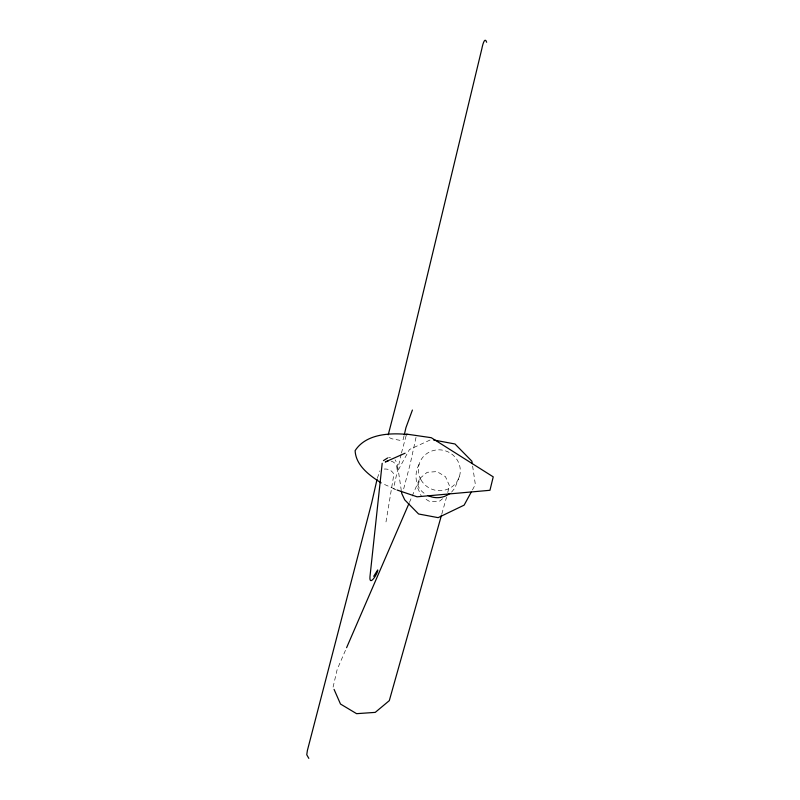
<?xml version="1.0" encoding="UTF-8"?>
<svg xmlns="http://www.w3.org/2000/svg" width="800" height="800" viewBox="0 0 800 800"><rect width="100%" height="100%" fill="white"/><g stroke="black" fill="none" stroke-linecap="round" stroke-linejoin="round"><path stroke-width="0.6" stroke-dasharray="4 3" d="M385.99 521.94L393.88 474.26C392.11 470.14 386.96 468.13 382.76 469.32M416.02 437.37L410.22 463.99L403.32 490.22M333.08 687.13L337.19 669.43L346.1 648.85M404 436.02L403.17 439.62L400.47 440.42L392.04 438.84L389.72 437.84L387.96 435.97M447.74 492.53L449.36 485.55L445.47 476.67L437 471.6L427.2 472.28L419.8 478.45L417.64 487.76L421.53 496.64M401.16 454.14L393.63 487.84L393.6 488.84L395.95 489.64M401.44 453.05L406.33 434.99M377.35 478.24L379.83 470.88M441.81 514L446.52 497.25M419.1 464.3C413.69 474.09 415.18 487.83 425.23 493.99M459.51 476.2L454.85 488.13L451.47 492.25M409.41 502.47L419.8 478.45M472.41 489.96L475.36 484.54L472.61 466.1M442.58 498.72L439.8 501.03L430 501.71L423.65 497.91M430.07 440.02L409.48 449.5L398.25 470.1L401.19 489.78M388.57 457.64L390.6 457.74M394.58 488.94L382.24 483.48M391.17 461.11C395.13 462.12 397.86 466.21 396.95 470.26L397.51 463.99L395.07 459.77M421 479.87A21.07 20.36 19.5 0 0 457.36 481.06A21.07 20.36 19.5 0 0 439.56 449.83A21.07 20.36 19.5 0 0 421 479.87"/><path stroke-width="1.2" d="M382.19 463.29L369.98 576.6C369 587.88 378.5 572.17 377.68 569.97L373.71 576.31M388.24 434.77L398.63 394.76L481.91 48.51C482.22 46.61 484.64 35.71 486.66 42.26M404.28 434.82L405.95 427.63L412.41 410.04M377.06 479.32L371.7 502.77L307.37 750.55L306.76 754.75L308.82 758.36M441.48 515.2L389.31 700.64L375.24 712.38L356.59 713.67L340.49 704.03L334.07 689.38M346.59 647.7L408.92 503.61M406.33 434.99L406.75 434.13L431.27 437.7L493.23 476.86L489.95 490.29L417.07 496.8L397.12 490.04M471.22 492.13L464.13 505.14L438.13 517.65L418.59 513.99L404.75 499.89L401.74 493.46L401.37 491M383.47 460.62L387.61 457.98M449.71 493.49C443.73 498.25 434.89 498.99 428.11 495.55M405.11 453.2L385.26 461.96L388.12 460.97M407.66 434.49C389.75 432.67 365.86 433.9 355.12 450.66C355.82 465.59 369.67 475.59 381.16 482.89M433.54 439.97L454.98 443.98L471.87 461.18L472.24 463.64"/></g></svg>
